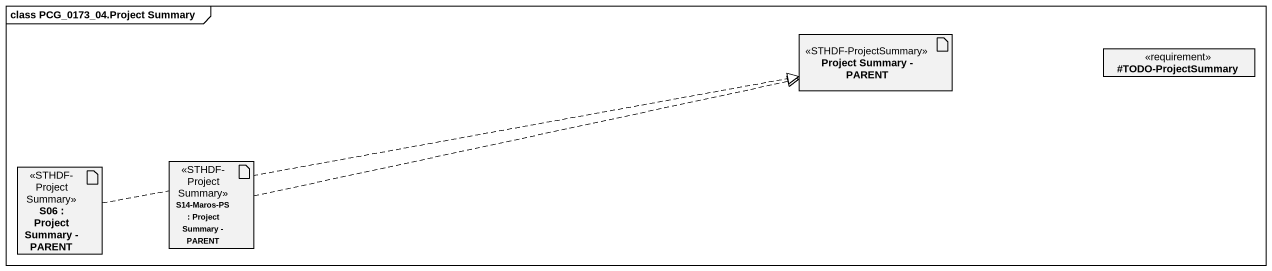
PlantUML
@startuml
mainframe class PCG_0173_04.Project Summary
allowmixing
hide circle
hide empty members
artifact "Project Summary - PARENT" as Project_Summary_PARENT <<STHDF-ProjectSummary>>
class "#TODO-ProjectSummary" as TODO_ProjectSummary <<requirement>>
artifact "S06 : Project Summary - PARENT" as S06 <<STHDF-ProjectSummary>>
artifact "S14-Maros-PS : Project Summary - PARENT" as S14_Maros_PS <<STHDF-ProjectSummary>>
S06 .right.|> Project_Summary_PARENT
S14_Maros_PS .right.|> Project_Summary_PARENT
@enduml
